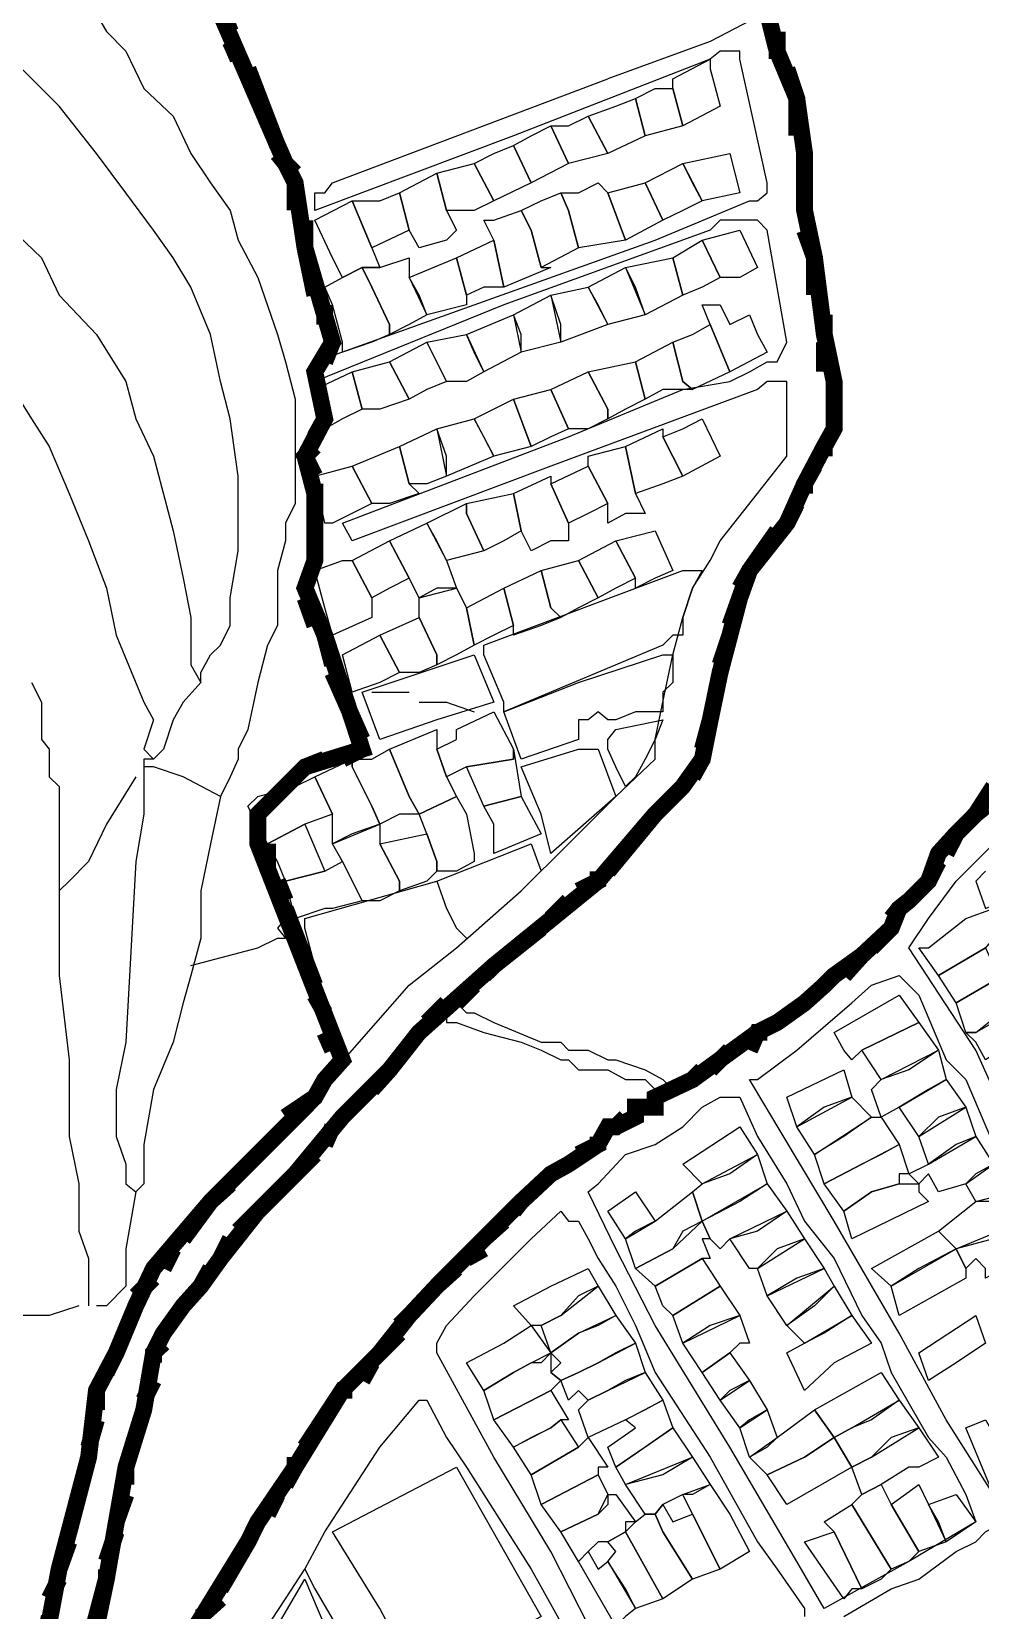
# Model space of a CAD drawing. Header units: millimetres. Extents: x -3588 to 75209, y -3737 to 38254.
# Drawn here: x 27472.3 to 27608.5, y 17771.6 to 17998.3 of the extents above; entities that cross this region are included whole.
import ezdxf

# ---------------------------------------------------------------- set-up
doc = ezdxf.new("R2010")
doc.units = ezdxf.units.MM
doc.layers.add('P', color=253, linetype='Continuous')

msp = doc.modelspace()

# ---------------------------------------------------------------- linework, layer by layer
at = {"layer": 'P'}
for points, const_width in [([(27473.747, 17764.012), (27476.275, 17777.551), (27480.516, 17793.65), (27481.636, 17803.237), (27484.469, 17808.614), (27487.286, 17815.384), (27489.83, 17820.745), (27498.024, 17830.347), (27508.747, 17841.069), (27512.972, 17845.31), (27514.396, 17847.839), (27516.925, 17850.672), (27504.794, 17881.719), (27504.794, 17885.96), (27511.563, 17892.729), (27519.757, 17895.274), (27514.396, 17911.646), (27511.563, 17918.415), (27512.972, 17922.368), (27512.972, 17931.971), (27511.563, 17937.332), (27514.396, 17942.693), (27512.972, 17949.463), (27515.516, 17953.704), (27511.563, 17967.259), (27510.155, 17976.573), (27508.747, 17979.39), (27494.071, 18013.269)], 2.417), ([(27473.747, 17764.012), (27476.275, 17777.551), (27480.516, 17793.65), (27481.636, 17803.237), (27484.469, 17808.614), (27487.286, 17815.384), (27489.83, 17820.745), (27498.024, 17830.347), (27508.747, 17841.069), (27512.972, 17845.31), (27514.396, 17847.839), (27516.925, 17850.672), (27504.794, 17881.719), (27504.794, 17885.96), (27511.563, 17892.729), (27519.757, 17895.274), (27514.396, 17911.646), (27511.563, 17918.415), (27512.972, 17922.368), (27512.972, 17931.971), (27511.563, 17937.332), (27514.396, 17942.693), (27512.972, 17949.463), (27515.516, 17953.704), (27511.563, 17967.259), (27510.155, 17976.573), (27508.747, 17979.39), (27494.071, 18013.269)], 1.2), ([(27577.899, 18001.123), (27579.323, 17995.473), (27582.14, 17988.704), (27583.26, 17980.798), (27583.26, 17972.62), (27584.684, 17965.834), (27586.093, 17954.824), (27587.501, 17948.054), (27587.501, 17944.101), (27587.501, 17941.285), (27586.093, 17938.74), (27583.26, 17933.379), (27580.731, 17927.73), (27575.37, 17920.96), (27573.946, 17917.007), (27572.538, 17911.646), (27571.129, 17906.285), (27569.721, 17899.499), (27568.585, 17893.85), (27565.768, 17889.913), (27561.815, 17885.96), (27553.621, 17876.358), (27538.674, 17864.211), (27527.935, 17854.625), (27523.71, 17849.263), (27516.925, 17842.478), (27510.155, 17834.3), (27504.794, 17828.939), (27499.433, 17822.153), (27496.6, 17818.2), (27494.071, 17815.384), (27491.239, 17811.431), (27489.83, 17808.614), (27488.422, 17800.42), (27485.877, 17792.226), (27483.061, 17776.142), (27480.516, 17764.012)], 2.417), ([(27577.899, 18001.123), (27579.323, 17995.473), (27582.14, 17988.704), (27583.26, 17980.798), (27583.26, 17972.62), (27584.684, 17965.834), (27586.093, 17954.824), (27587.501, 17948.054), (27587.501, 17944.101), (27587.501, 17941.285), (27586.093, 17938.74), (27583.26, 17933.379), (27580.731, 17927.73), (27575.37, 17920.96), (27573.946, 17917.007), (27572.538, 17911.646), (27571.129, 17906.285), (27569.721, 17899.499), (27568.585, 17893.85), (27565.768, 17889.913), (27561.815, 17885.96), (27553.621, 17876.358), (27538.674, 17864.211), (27527.935, 17854.625), (27523.71, 17849.263), (27516.925, 17842.478), (27510.155, 17834.3), (27504.794, 17828.939), (27499.433, 17822.153), (27496.6, 17818.2), (27494.071, 17815.384), (27491.239, 17811.431), (27489.83, 17808.614), (27488.422, 17800.42), (27485.877, 17792.226), (27483.061, 17776.142), (27480.516, 17764.012)], 1.2), ([(27500.841, 17998.306), (27499.433, 18002.259)], 2.417), ([(27579.323, 17998.306), (27579.323, 17995.473), (27579.323, 17994.353)], 2.417), ([(27501.961, 17994.353), (27500.841, 17996.898)], 2.417), ([(27507.611, 17981.934), (27503.386, 17992.945)], 2.417), ([(27580.731, 17992.945), (27582.14, 17988.704), (27582.14, 17983.342)], 2.417), ([(27510.155, 17977.981), (27508.747, 17979.39), (27507.611, 17980.798)], 2.417), ([(27583.26, 17980.798), (27583.26, 17977.981)], 2.417), ([(27510.155, 17972.62), (27510.155, 17976.573)], 2.417), ([(27583.26, 17975.149), (27583.26, 17972.62)], 2.417), ([(27512.972, 17960.473), (27511.563, 17967.259), (27511.563, 17971.212)], 2.417), ([(27583.26, 17969.787), (27584.684, 17965.834), (27584.684, 17960.473)], 2.417), ([(27514.396, 17956.248), (27514.396, 17959.065)], 2.417), ([(27586.093, 17957.657), (27586.093, 17954.824)], 2.417), ([(27514.396, 17950.887), (27515.516, 17953.704)], 2.417), ([(27586.093, 17953.704), (27586.093, 17949.463)], 2.417), ([(27512.972, 17940.148), (27514.396, 17942.693), (27512.972, 17949.463)], 2.417), ([(27587.501, 17948.054), (27587.501, 17944.101), (27587.501, 17941.285), (27586.093, 17938.74), (27586.093, 17937.332)], 2.417), ([(27512.972, 17934.499), (27511.563, 17937.332), (27512.972, 17938.74)], 2.417), ([(27584.684, 17935.923), (27583.26, 17933.379), (27583.26, 17931.971)], 2.417), ([(27512.972, 17930.562), (27512.972, 17931.971), (27512.972, 17933.379)], 2.417), ([(27582.14, 17930.562), (27580.731, 17927.73)], 2.417), ([(27511.563, 17918.415), (27512.972, 17922.368), (27512.972, 17927.73)], 2.417), ([(27579.323, 17926.609), (27575.37, 17920.96), (27573.946, 17918.415)], 2.417), ([(27512.972, 17913.054), (27511.563, 17917.007)], 2.417), ([(27573.946, 17917.007), (27572.538, 17913.054)], 2.417), ([(27515.516, 17907.405), (27514.396, 17911.646)], 2.417), ([(27572.538, 17911.646), (27571.129, 17907.405)], 2.417), ([(27519.757, 17896.682), (27515.516, 17906.285)], 2.417), ([(27571.129, 17906.285), (27569.721, 17899.499), (27568.585, 17895.274)], 2.417), ([(27516.925, 17893.85), (27519.757, 17895.274)], 2.417), ([(27511.563, 17892.729), (27514.396, 17893.85)], 2.417), ([(27568.585, 17893.85), (27567.176, 17891.321)], 2.417), ([(27492.647, 17764.012), (27503.386, 17781.504), (27504.794, 17784.336), (27510.155, 17792.226), (27516.925, 17803.237), (27522.286, 17808.614), (27526.527, 17813.975), (27530.48, 17818.2), (27537.249, 17824.986), (27542.611, 17830.347), (27546.852, 17834.3), (27549.396, 17835.708), (27553.621, 17838.525), (27555.046, 17841.069), (27556.166, 17841.069), (27558.998, 17842.478), (27558.998, 17843.886), (27561.815, 17843.886), (27561.815, 17845.31), (27567.176, 17847.839), (27576.491, 17854.625), (27579.323, 17856.033), (27583.26, 17858.85), (27586.093, 17861.394), (27587.501, 17862.803), (27591.454, 17865.635), (27595.695, 17869.588), (27596.815, 17872.405), (27598.224, 17873.525), (27601.056, 17876.358), (27602.465, 17880.311), (27605.009, 17883.127), (27606.417, 17884.536), (27607.826, 17885.96), (27610.37, 17889.913)], 2.417), ([(27504.794, 17883.127), (27504.794, 17885.96), (27510.155, 17891.321)], 2.417), ([(27565.768, 17889.913), (27562.935, 17887.08)], 2.417), ([(27492.647, 17764.012), (27503.386, 17781.504), (27504.794, 17784.336), (27510.155, 17792.226), (27516.925, 17803.237), (27522.286, 17808.614), (27526.527, 17813.975), (27530.48, 17818.2), (27537.249, 17824.986), (27542.611, 17830.347), (27546.852, 17834.3), (27549.396, 17835.708), (27553.621, 17838.525), (27555.046, 17841.069), (27556.166, 17841.069), (27558.998, 17842.478), (27558.998, 17843.886), (27561.815, 17843.886), (27561.815, 17845.31), (27567.176, 17847.839), (27576.491, 17854.625), (27579.323, 17856.033), (27583.26, 17858.85), (27586.093, 17861.394), (27587.501, 17862.803), (27591.454, 17865.635), (27595.695, 17869.588), (27596.815, 17872.405), (27598.224, 17873.525), (27601.056, 17876.358), (27602.465, 17880.311), (27605.009, 17883.127), (27606.417, 17884.536), (27607.826, 17885.96), (27610.37, 17889.913)], 1.2), ([(27561.815, 17885.96), (27555.046, 17877.766)], 2.417), ([(27606.417, 17884.536), (27607.826, 17885.96), (27609.234, 17887.08)], 2.417), ([(27603.585, 17880.311), (27605.009, 17883.127)], 2.417), ([(27506.202, 17877.766), (27506.202, 17881.719)], 2.417), ([(27595.695, 17870.996), (27596.815, 17872.405), (27598.224, 17873.525), (27601.056, 17876.358), (27602.465, 17879.174)], 2.417), ([(27508.747, 17873.525), (27507.611, 17876.358)], 2.417), ([(27553.621, 17877.766), (27553.621, 17876.358), (27550.805, 17874.949)], 2.417), ([(27512.972, 17861.394), (27508.747, 17872.405)], 2.417), ([(27549.396, 17873.525), (27546.852, 17870.996)], 2.417), ([(27545.443, 17869.588), (27538.674, 17864.211), (27537.249, 17862.803)], 2.417), ([(27592.862, 17866.755), (27595.695, 17869.588)], 2.417), ([(27588.909, 17862.803), (27591.454, 17865.635)], 2.417), ([(27579.323, 17856.033), (27583.26, 17858.85), (27586.093, 17861.394), (27587.501, 17862.803)], 2.417), ([(27514.396, 17857.441), (27512.972, 17859.986)], 2.417), ([(27535.841, 17861.394), (27533.296, 17858.85)], 2.417), ([(27531.888, 17858.85), (27529.072, 17856.033)], 2.417), ([(27515.516, 17852.08), (27514.396, 17854.625)], 2.417), ([(27527.935, 17854.625), (27523.71, 17849.263), (27521.166, 17846.431)], 2.417), ([(27575.37, 17852.08), (27576.491, 17854.625), (27577.899, 17854.625)], 2.417), ([(27569.721, 17849.263), (27572.538, 17852.08)], 2.417), ([(27508.747, 17842.478), (27512.972, 17845.31), (27514.396, 17847.839), (27516.925, 17850.672)], 2.417), ([(27558.998, 17843.886), (27561.815, 17843.886), (27561.815, 17845.31), (27567.176, 17847.839), (27568.585, 17849.263)], 2.417), ([(27519.757, 17845.31), (27516.925, 17842.478)], 2.417), ([(27555.046, 17841.069), (27556.166, 17841.069), (27557.574, 17842.478)], 2.417), ([(27506.202, 17838.525), (27508.747, 17841.069)], 2.417), ([(27515.516, 17841.069), (27514.396, 17838.525)], 2.417), ([(27550.805, 17837.117), (27553.621, 17838.525), (27553.621, 17839.661)], 2.417), ([(27501.961, 17834.3), (27504.794, 17837.117)], 2.417), ([(27512.972, 17837.117), (27510.155, 17834.3), (27506.202, 17830.347)], 2.417), ([(27541.49, 17828.939), (27542.611, 17830.347), (27546.852, 17834.3), (27549.396, 17835.708)], 2.417), ([(27494.071, 17824.986), (27498.024, 17830.347), (27500.841, 17832.876)], 2.417), ([(27504.794, 17828.939), (27501.961, 17826.106)], 2.417), ([(27537.249, 17824.986), (27540.082, 17827.514)], 2.417), ([(27500.841, 17824.986), (27499.433, 17822.153)], 2.417), ([(27491.239, 17820.745), (27492.647, 17823.561)], 2.417), ([(27534.721, 17822.153), (27537.249, 17823.561)], 2.417), ([(27487.286, 17816.792), (27489.83, 17819.336)], 2.417), ([(27498.024, 17820.745), (27496.6, 17818.2), (27494.071, 17815.384), (27491.239, 17811.431)], 2.417), ([(27525.119, 17812.551), (27526.527, 17813.975), (27530.48, 17818.2), (27533.296, 17820.745)], 2.417), ([(27483.061, 17805.781), (27484.469, 17808.614), (27487.286, 17815.384)], 2.417), ([(27522.286, 17808.614), (27525.119, 17811.431)], 2.417), ([(27491.239, 17810.022), (27489.83, 17808.614), (27489.83, 17807.19)], 2.417), ([(27519.757, 17804.661), (27521.166, 17807.19)], 2.417), ([(27489.83, 17804.661), (27488.422, 17801.828)], 2.417), ([(27481.636, 17800.42), (27481.636, 17803.237)], 2.417), ([(27511.563, 17795.059), (27516.925, 17803.237), (27518.349, 17803.237)], 2.417), ([(27480.516, 17795.059), (27481.636, 17799.012)], 2.417), ([(27488.422, 17800.42), (27485.877, 17792.226), (27485.877, 17789.698)], 2.417), ([(27477.7, 17782.912), (27480.516, 17793.65)], 2.417), ([(27508.747, 17789.698), (27510.155, 17792.226), (27510.155, 17793.65)], 2.417), ([(27485.877, 17788.289), (27484.469, 17784.336)], 2.417), ([(27506.202, 17785.457), (27507.611, 17788.289)], 2.417), ([(27484.469, 17782.912), (27483.061, 17778.687)], 2.417), ([(27499.433, 17774.734), (27503.386, 17781.504), (27504.794, 17784.336)], 2.417), ([(27476.275, 17777.551), (27477.7, 17781.504)], 2.417), ([(27474.867, 17773.326), (27476.275, 17776.142)], 2.417), ([(27483.061, 17777.551), (27483.061, 17776.142), (27480.516, 17766.54)], 2.417), ([(27496.6, 17770.781), (27499.433, 17773.326)], 2.417), ([(27472.322, 17761.179), (27473.747, 17764.012), (27474.867, 17770.781)], 2.417)]:
    msp.add_lwpolyline(points, dxfattribs=dict(at, const_width=const_width))
for points in [[(27479.108, 18005.076), (27483.061, 17998.306), (27485.877, 17995.473), (27488.422, 17990.112), (27492.647, 17986.159), (27495.192, 17980.798), (27498.024, 17976.573), (27500.841, 17972.62), (27501.961, 17968.379), (27504.794, 17963.018), (27507.611, 17954.824), (27508.747, 17950.887), (27510.155, 17945.51), (27510.155, 17940.148), (27510.155, 17935.923), (27510.155, 17930.562), (27508.747, 17927.73), (27508.747, 17925.185), (27507.611, 17920.96), (27507.611, 17917.007), (27507.611, 17913.054), (27506.202, 17910.238), (27504.794, 17904.86), (27503.386, 17898.091), (27501.961, 17895.274), (27501.961, 17893.85), (27500.841, 17891.321), (27499.433, 17888.488)], [(27480.516, 17764.012), (27483.061, 17776.142), (27485.877, 17792.226), (27488.422, 17800.42), (27489.83, 17808.614), (27491.239, 17811.431), (27494.071, 17815.384), (27496.6, 17818.2), (27499.433, 17822.153), (27504.794, 17828.939), (27510.155, 17834.3), (27521.166, 17846.431), (27527.935, 17854.625), (27531.888, 17857.441), (27533.296, 17858.85), (27538.674, 17864.211), (27546.852, 17870.996), (27553.621, 17876.358), (27557.574, 17881.719), (27561.815, 17885.96), (27564.36, 17887.08), (27565.768, 17889.913), (27567.176, 17891.321), (27568.585, 17893.85), (27568.585, 17896.682), (27569.721, 17899.499), (27571.129, 17906.285), (27572.538, 17911.646), (27573.946, 17917.007), (27575.37, 17920.96), (27577.899, 17925.185), (27580.731, 17927.73), (27582.14, 17930.562), (27583.26, 17933.379), (27584.684, 17935.923), (27586.093, 17938.74), (27587.501, 17941.285), (27587.501, 17944.101), (27587.501, 17948.054), (27586.093, 17954.824), (27584.684, 17965.834), (27583.26, 17972.62), (27583.26, 17980.798), (27582.14, 17988.704), (27580.731, 17992.945), (27579.323, 17998.306), (27577.899, 18001.123), (27569.721, 17996.898), (27555.046, 17991.536)], [(27473.747, 17764.012), (27476.275, 17777.551), (27480.516, 17793.65), (27481.636, 17803.237), (27484.469, 17808.614), (27487.286, 17815.384), (27489.83, 17820.745), (27498.024, 17830.347), (27508.747, 17841.069), (27518.349, 17852.08), (27526.527, 17861.394), (27533.296, 17866.755), (27542.611, 17874.949), (27549.396, 17881.719), (27556.166, 17888.488), (27561.815, 17893.85), (27561.815, 17896.682), (27562.935, 17902.044), (27564.36, 17908.813), (27565.768, 17914.174), (27567.176, 17918.415), (27569.721, 17922.368), (27571.129, 17925.185), (27576.491, 17931.971), (27580.731, 17937.332), (27580.731, 17942.693), (27580.731, 17946.934), (27580.731, 17948.054), (27579.323, 17948.054), (27577.899, 17948.054), (27576.491, 17946.934), (27546.852, 17935.923), (27518.349, 17925.185), (27516.925, 17927.73), (27549.396, 17940.148), (27565.768, 17946.934), (27572.538, 17948.054), (27575.37, 17949.463), (27577.899, 17950.887), (27579.323, 17950.887), (27580.731, 17953.704), (27577.899, 17969.787), (27576.491, 17971.212), (27575.37, 17971.212), (27573.946, 17971.212), (27571.129, 17971.212), (27569.721, 17969.787), (27540.082, 17959.065), (27512.972, 17948.054), (27512.972, 17950.887), (27535.841, 17959.065), (27561.815, 17968.379), (27575.37, 17974.028), (27576.491, 17974.028), (27577.899, 17975.149), (27577.899, 17976.573), (27573.946, 17994.353), (27573.946, 17995.473), (27571.129, 17995.473), (27569.721, 17994.353), (27541.49, 17983.342), (27512.972, 17972.62), (27512.972, 17975.149), (27514.396, 17975.149), (27515.516, 17976.573), (27555.046, 17991.536)], [(27496.6, 17904.86), (27496.6, 17906.285), (27498.024, 17908.813), (27499.433, 17910.238), (27500.841, 17913.054), (27500.841, 17917.007), (27501.961, 17923.777), (27501.961, 17926.609), (27501.961, 17930.562), (27501.961, 17934.499), (27500.841, 17942.693), (27499.433, 17948.054), (27498.024, 17954.824), (27495.192, 17961.609), (27492.647, 17965.834), (27489.83, 17969.787), (27485.877, 17975.149), (27481.636, 17980.798), (27476.275, 17987.583), (27470.914, 17992.945)], [(27564.36, 17991.536), (27569.721, 17994.353), (27569.721, 17992.945), (27571.129, 17987.583), (27565.768, 17984.751), (27564.36, 17990.112), (27564.36, 17991.536)], [(27556.166, 17987.583), (27558.998, 17988.704), (27560.407, 17983.342), (27555.046, 17980.798), (27552.213, 17986.159), (27556.166, 17987.583)], [(27561.815, 17990.112), (27564.36, 17990.112), (27565.768, 17984.751), (27560.407, 17983.342), (27558.998, 17988.704), (27561.815, 17990.112)], [(27549.396, 17984.751), (27552.213, 17986.159), (27555.046, 17980.798), (27549.396, 17979.39), (27546.852, 17984.751), (27549.396, 17984.751)], [(27544.035, 17983.342), (27546.852, 17984.751), (27549.396, 17979.39), (27544.035, 17976.573), (27541.49, 17981.934), (27544.035, 17983.342)], [(27538.674, 17980.798), (27541.49, 17981.934), (27544.035, 17976.573), (27538.674, 17974.028), (27535.841, 17979.39), (27538.674, 17980.798)], [(27535.841, 17972.62), (27531.888, 17972.62), (27530.48, 17977.981), (27535.841, 17979.39), (27538.674, 17974.028), (27535.841, 17972.62)], [(27565.768, 17972.62), (27562.935, 17971.212), (27560.407, 17976.573), (27565.768, 17979.39), (27568.585, 17974.028), (27565.768, 17972.62)], [(27567.176, 17976.573), (27565.768, 17979.39), (27572.538, 17980.798), (27573.946, 17975.149), (27568.585, 17974.028), (27567.176, 17976.573)], [(27526.527, 17969.787), (27525.119, 17975.149), (27530.48, 17977.981), (27531.888, 17972.62), (27533.296, 17969.787), (27531.888, 17968.379), (27527.935, 17967.259), (27526.527, 17969.787)], [(27522.286, 17974.028), (27525.119, 17975.149), (27526.527, 17969.787), (27521.166, 17967.259), (27518.349, 17974.028), (27522.286, 17974.028)], [(27549.396, 17972.62), (27550.805, 17967.259), (27545.443, 17964.426), (27544.035, 17969.787), (27542.611, 17972.62), (27545.443, 17974.028), (27548.26, 17975.149), (27549.396, 17972.62)], [(27549.396, 17972.62), (27548.26, 17975.149), (27550.805, 17975.149), (27553.621, 17976.573), (27555.046, 17975.149), (27557.574, 17968.379), (27550.805, 17967.259), (27549.396, 17972.62)], [(27557.574, 17968.379), (27555.046, 17975.149), (27560.407, 17976.573), (27562.935, 17971.212), (27557.574, 17968.379)], [(27515.516, 17965.834), (27512.972, 17971.212), (27518.349, 17974.028), (27521.166, 17967.259), (27522.286, 17964.426), (27519.757, 17964.426), (27516.925, 17963.018), (27515.516, 17965.834)], [(27538.674, 17968.379), (27537.249, 17971.212), (27538.674, 17971.212), (27542.611, 17972.62), (27544.035, 17969.787), (27545.443, 17964.426), (27546.852, 17964.426), (27540.082, 17961.609), (27538.674, 17968.379)], [(27468.097, 17971.212), (27473.747, 17965.834), (27476.275, 17960.473), (27481.636, 17954.824), (27485.877, 17948.054), (27487.286, 17942.693), (27489.83, 17937.332), (27492.647, 17926.609), (27494.071, 17919.824), (27495.192, 17914.174), (27495.192, 17910.238), (27495.192, 17907.405), (27496.6, 17904.86)], [(27537.249, 17961.609), (27534.721, 17960.473), (27533.296, 17965.834), (27538.674, 17968.379), (27540.082, 17961.609), (27537.249, 17961.609)], [(27568.585, 17961.609), (27565.768, 17960.473), (27564.36, 17965.834), (27568.585, 17968.379), (27571.129, 17963.018), (27568.585, 17961.609)], [(27573.946, 17963.018), (27571.129, 17963.018), (27568.585, 17968.379), (27573.946, 17969.787), (27576.491, 17964.426), (27573.946, 17963.018)], [(27526.527, 17956.248), (27523.71, 17954.824), (27523.71, 17956.248), (27521.166, 17961.609), (27519.757, 17964.426), (27522.286, 17964.426), (27526.527, 17965.834), (27526.527, 17963.018), (27529.072, 17957.657), (27526.527, 17956.248)], [(27527.935, 17960.473), (27526.527, 17963.018), (27533.296, 17965.834), (27534.721, 17960.473), (27534.721, 17959.065), (27529.072, 17957.657), (27527.935, 17960.473)], [(27558.998, 17961.609), (27557.574, 17964.426), (27564.36, 17965.834), (27565.768, 17960.473), (27560.407, 17957.657), (27558.998, 17961.609)], [(27521.166, 17953.704), (27516.925, 17952.295), (27516.925, 17953.704), (27515.516, 17959.065), (27514.396, 17961.609), (27516.925, 17963.018), (27519.757, 17964.426), (27521.166, 17961.609), (27523.71, 17956.248), (27523.71, 17954.824), (27521.166, 17953.704)], [(27553.621, 17959.065), (27552.213, 17961.609), (27557.574, 17964.426), (27560.407, 17957.657), (27555.046, 17956.248), (27553.621, 17959.065)], [(27548.26, 17956.248), (27546.852, 17960.473), (27552.213, 17961.609), (27555.046, 17956.248), (27548.26, 17953.704), (27548.26, 17956.248)], [(27460.192, 17960.473), (27468.097, 17949.463), (27472.322, 17942.693), (27474.867, 17938.74), (27477.7, 17931.971), (27480.516, 17925.185), (27483.061, 17918.415), (27484.469, 17911.646), (27488.422, 17902.044), (27489.83, 17899.499), (27488.422, 17895.274), (27489.83, 17893.85)], [(27542.611, 17954.824), (27541.49, 17957.657), (27546.852, 17960.473), (27548.26, 17953.704), (27542.611, 17952.295), (27542.611, 17954.824)], [(27576.491, 17954.824), (27577.899, 17952.295), (27572.538, 17949.463), (27569.721, 17956.248), (27568.585, 17959.065), (27571.129, 17959.065), (27572.538, 17956.248), (27575.37, 17957.657), (27576.491, 17954.824)], [(27535.841, 17952.295), (27534.721, 17954.824), (27541.49, 17957.657), (27542.611, 17952.295), (27537.249, 17949.463), (27535.841, 17952.295)], [(27534.721, 17948.054), (27531.888, 17948.054), (27529.072, 17953.704), (27534.721, 17954.824), (27537.249, 17949.463), (27534.721, 17948.054)], [(27567.176, 17954.824), (27569.721, 17956.248), (27572.538, 17949.463), (27567.176, 17946.934), (27565.768, 17948.054), (27564.36, 17953.704), (27567.176, 17954.824)], [(27529.072, 17946.934), (27526.527, 17945.51), (27523.71, 17950.887), (27529.072, 17953.704), (27531.888, 17948.054), (27529.072, 17946.934)], [(27562.935, 17946.934), (27560.407, 17945.51), (27558.998, 17950.887), (27564.36, 17953.704), (27565.768, 17948.054), (27567.176, 17946.934), (27562.935, 17946.934)], [(27522.286, 17944.101), (27519.757, 17944.101), (27518.349, 17949.463), (27523.71, 17950.887), (27526.527, 17945.51), (27522.286, 17944.101)], [(27557.574, 17944.101), (27555.046, 17942.693), (27555.046, 17944.101), (27552.213, 17949.463), (27558.998, 17950.887), (27560.407, 17945.51), (27557.574, 17944.101)], [(27516.925, 17942.693), (27514.396, 17941.285), (27512.972, 17946.934), (27518.349, 17949.463), (27519.757, 17944.101), (27516.925, 17942.693)], [(27552.213, 17941.285), (27549.396, 17941.285), (27546.852, 17946.934), (27552.213, 17949.463), (27555.046, 17944.101), (27555.046, 17942.693), (27552.213, 17941.285)], [(27537.249, 17940.148), (27535.841, 17942.693), (27541.49, 17945.51), (27544.035, 17938.74), (27538.674, 17937.332), (27537.249, 17940.148)], [(27546.852, 17940.148), (27544.035, 17938.74), (27541.49, 17945.51), (27546.852, 17946.934), (27549.396, 17941.285), (27546.852, 17940.148)], [(27529.072, 17933.379), (27526.527, 17933.379), (27525.119, 17938.74), (27530.48, 17941.285), (27531.888, 17934.499), (27529.072, 17933.379)], [(27531.888, 17937.332), (27530.48, 17941.285), (27535.841, 17942.693), (27538.674, 17937.332), (27531.888, 17934.499), (27531.888, 17937.332)], [(27562.935, 17933.379), (27558.998, 17931.971), (27557.574, 17938.74), (27562.935, 17941.285), (27562.935, 17940.148), (27565.768, 17934.499), (27562.935, 17933.379)], [(27565.768, 17941.285), (27568.585, 17942.693), (27571.129, 17937.332), (27565.768, 17934.499), (27562.935, 17940.148), (27565.768, 17941.285)], [(27523.71, 17930.562), (27521.166, 17930.562), (27518.349, 17935.923), (27525.119, 17938.74), (27526.527, 17933.379), (27527.935, 17931.971), (27523.71, 17930.562)], [(27557.574, 17929.138), (27555.046, 17927.73), (27555.046, 17930.562), (27552.213, 17935.923), (27552.213, 17937.332), (27557.574, 17938.74), (27558.998, 17931.971), (27560.407, 17929.138), (27557.574, 17929.138)], [(27514.396, 17927.73), (27512.972, 17934.499), (27518.349, 17935.923), (27521.166, 17930.562), (27515.516, 17927.73), (27514.396, 17927.73)], [(27546.852, 17925.185), (27544.035, 17923.777), (27542.611, 17926.609), (27541.49, 17931.971), (27546.852, 17934.499), (27546.852, 17933.379), (27549.396, 17927.73), (27549.396, 17925.185), (27546.852, 17925.185)], [(27552.213, 17929.138), (27549.396, 17927.73), (27546.852, 17933.379), (27552.213, 17935.923), (27555.046, 17930.562), (27552.213, 17929.138)], [(27540.082, 17925.185), (27537.249, 17923.777), (27534.721, 17929.138), (27534.721, 17930.562), (27541.49, 17931.971), (27542.611, 17926.609), (27540.082, 17925.185)], [(27530.48, 17925.185), (27529.072, 17927.73), (27534.721, 17930.562), (27534.721, 17929.138), (27537.249, 17923.777), (27531.888, 17922.368), (27530.48, 17925.185)], [(27530.48, 17918.415), (27527.935, 17917.007), (27526.527, 17919.824), (27523.71, 17925.185), (27529.072, 17927.73), (27531.888, 17922.368), (27533.296, 17918.415), (27530.48, 17918.415)], [(27523.71, 17918.415), (27521.166, 17917.007), (27518.349, 17922.368), (27523.71, 17925.185), (27526.527, 17919.824), (27523.71, 17918.415)], [(27556.166, 17918.415), (27553.621, 17917.007), (27550.805, 17922.368), (27556.166, 17925.185), (27558.998, 17919.824), (27556.166, 17918.415)], [(27561.815, 17919.824), (27558.998, 17918.415), (27558.998, 17919.824), (27556.166, 17925.185), (27561.815, 17926.609), (27564.36, 17920.96), (27561.815, 17919.824)], [(27521.166, 17917.007), (27521.166, 17914.174), (27515.516, 17911.646), (27514.396, 17915.599), (27512.972, 17920.96), (27516.925, 17922.368), (27518.349, 17922.368), (27521.166, 17917.007)], [(27564.36, 17911.646), (27562.935, 17910.238), (27540.082, 17900.635), (27540.082, 17902.044), (27537.249, 17908.813), (27537.249, 17910.238), (27565.768, 17920.96), (27568.585, 17920.96), (27567.176, 17918.415), (27565.768, 17914.174), (27565.768, 17911.646), (27564.36, 17911.646)], [(27545.443, 17913.054), (27541.49, 17911.646), (27541.49, 17913.054), (27540.082, 17918.415), (27545.443, 17920.96), (27546.852, 17915.599), (27548.26, 17914.174), (27545.443, 17913.054)], [(27550.805, 17915.599), (27548.26, 17914.174), (27546.852, 17915.599), (27545.443, 17920.96), (27550.805, 17922.368), (27553.621, 17917.007), (27550.805, 17915.599)], [(27533.296, 17908.813), (27530.48, 17907.405), (27530.48, 17908.813), (27527.935, 17914.174), (27527.935, 17917.007), (27533.296, 17918.415), (27534.721, 17915.599), (27535.841, 17910.238), (27533.296, 17908.813)], [(27538.674, 17911.646), (27535.841, 17910.238), (27534.721, 17915.599), (27540.082, 17918.415), (27541.49, 17913.054), (27538.674, 17911.646)], [(27527.935, 17906.285), (27525.119, 17906.285), (27522.286, 17911.646), (27527.935, 17914.174), (27530.48, 17908.813), (27530.48, 17907.405), (27527.935, 17906.285)], [(27522.286, 17904.86), (27518.349, 17903.452), (27516.925, 17908.813), (27522.286, 17911.646), (27525.119, 17906.285), (27522.286, 17904.86)], [(27530.48, 17899.499), (27522.286, 17896.682), (27519.757, 17903.452), (27535.841, 17908.813), (27538.674, 17902.044), (27530.48, 17899.499)], [(27558.998, 17900.635), (27556.166, 17899.499), (27555.046, 17899.499), (27553.621, 17900.635), (27552.213, 17899.499), (27550.805, 17899.499), (27550.805, 17898.091), (27550.805, 17896.682), (27542.611, 17893.85), (27540.082, 17900.635), (27550.805, 17904.86), (27562.935, 17908.813), (27564.36, 17908.813), (27564.36, 17907.405), (27564.36, 17904.86), (27562.935, 17903.452), (27562.935, 17900.635), (27558.998, 17900.635)], [(27472.322, 17904.86), (27473.747, 17902.044), (27473.747, 17900.635), (27473.747, 17899.499), (27473.747, 17898.091), (27473.747, 17896.682), (27474.867, 17895.274), (27474.867, 17893.85), (27474.867, 17891.321), (27476.275, 17889.913), (27476.275, 17888.488), (27476.275, 17887.08), (27476.275, 17884.536), (27476.275, 17883.127), (27476.275, 17881.719), (27476.275, 17879.174), (27476.275, 17877.766), (27476.275, 17876.358), (27476.275, 17874.949)], [(27496.6, 17904.86), (27494.071, 17902.044), (27492.647, 17899.499), (27491.239, 17895.274), (27489.83, 17893.85)], [(27521.166, 17903.452), (27523.71, 17903.452), (27526.527, 17903.452)], [(27527.935, 17902.044), (27529.072, 17902.044), (27531.888, 17902.044), (27535.841, 17900.635)], [(27533.296, 17896.682), (27533.296, 17898.091), (27538.674, 17900.635), (27541.49, 17895.274), (27541.49, 17893.85), (27534.721, 17892.729), (27531.888, 17891.321), (27530.48, 17895.274), (27533.296, 17896.682)], [(27526.527, 17888.488), (27523.71, 17895.274), (27530.48, 17898.091), (27530.48, 17896.682), (27530.48, 17895.274), (27531.888, 17891.321), (27533.296, 17888.488), (27527.935, 17885.96), (27526.527, 17888.488)], [(27556.166, 17892.729), (27555.046, 17895.274), (27555.046, 17896.682), (27556.166, 17898.091), (27562.935, 17899.499), (27561.815, 17896.682), (27560.407, 17893.85), (27558.998, 17891.321), (27557.574, 17889.913), (27556.166, 17892.729)], [(27525.119, 17885.96), (27522.286, 17884.536), (27521.166, 17887.08), (27518.349, 17892.729), (27518.349, 17893.85), (27521.166, 17893.85), (27523.71, 17895.274), (27526.527, 17888.488), (27527.935, 17885.96), (27525.119, 17885.96)], [(27541.49, 17895.274), (27542.611, 17888.488), (27537.249, 17887.08), (27534.721, 17892.729), (27541.49, 17893.85), (27541.49, 17895.274)], [(27545.443, 17885.96), (27542.611, 17892.729), (27550.805, 17895.274), (27552.213, 17895.274), (27553.621, 17895.274), (27556.166, 17888.488), (27546.852, 17880.311), (27545.443, 17885.96)], [(27489.83, 17893.85), (27488.422, 17893.85), (27488.422, 17892.729)], [(27518.349, 17883.127), (27515.516, 17881.719), (27515.516, 17884.536), (27515.516, 17885.96), (27512.972, 17891.321), (27518.349, 17893.85), (27518.349, 17892.729), (27521.166, 17887.08), (27522.286, 17884.536), (27518.349, 17883.127)], [(27487.286, 17891.321), (27483.061, 17884.536), (27480.516, 17879.174), (27477.7, 17876.358), (27476.275, 17874.949)], [(27488.422, 17892.729), (27488.422, 17885.96), (27487.286, 17879.174), (27485.877, 17853.2), (27484.469, 17846.431), (27484.469, 17839.661), (27485.877, 17835.708), (27485.877, 17832.876), (27487.286, 17831.755)], [(27499.433, 17888.488), (27494.071, 17891.321), (27489.83, 17892.729), (27488.422, 17892.729)], [(27504.794, 17888.488), (27510.155, 17889.913), (27512.972, 17891.321), (27515.516, 17885.96), (27511.563, 17884.536), (27506.202, 17881.719), (27503.386, 17887.08), (27504.794, 17888.488)], [(27499.433, 17888.488), (27498.024, 17881.719), (27496.6, 17874.949), (27496.6, 17868.164), (27495.192, 17862.803), (27494.071, 17858.85), (27492.647, 17853.2), (27489.83, 17846.431), (27488.422, 17838.525), (27488.422, 17832.876), (27487.286, 17831.755)], [(27533.296, 17877.766), (27530.48, 17877.766), (27530.48, 17879.174), (27529.072, 17883.127), (27527.935, 17885.96), (27533.296, 17888.488), (27534.721, 17885.96), (27535.841, 17880.311), (27535.841, 17879.174), (27533.296, 17877.766)], [(27538.674, 17884.536), (27537.249, 17887.08), (27542.611, 17888.488), (27545.443, 17883.127), (27538.674, 17880.311), (27538.674, 17884.536)], [(27610.37, 17889.913), (27607.826, 17885.96), (27606.417, 17884.536)], [(27507.611, 17879.174), (27506.202, 17881.719), (27511.563, 17884.536), (27514.396, 17877.766), (27508.747, 17876.358), (27507.611, 17879.174)], [(27522.286, 17873.525), (27519.757, 17873.525), (27516.925, 17879.174), (27515.516, 17881.719), (27522.286, 17884.536), (27522.286, 17881.719), (27525.119, 17876.358), (27525.119, 17874.949), (27522.286, 17873.525)], [(27606.417, 17884.536), (27605.009, 17883.127), (27602.465, 17880.311)], [(27504.794, 17881.719), (27508.747, 17870.996), (27507.611, 17869.588), (27508.747, 17868.164)], [(27529.072, 17876.358), (27525.119, 17874.949), (27525.119, 17876.358), (27522.286, 17881.719), (27529.072, 17883.127), (27530.48, 17879.174), (27530.48, 17877.766), (27529.072, 17876.358)], [(27530.48, 17876.358), (27544.035, 17881.719), (27545.443, 17877.766)], [(27614.595, 17837.117), (27607.826, 17852.08), (27598.224, 17866.755), (27601.056, 17870.996), (27605.009, 17876.358), (27610.37, 17881.719)], [(27602.465, 17880.311), (27601.056, 17876.358), (27598.224, 17873.525)], [(27510.155, 17870.996), (27508.747, 17876.358), (27514.396, 17877.766), (27516.925, 17879.174), (27519.757, 17873.525), (27515.516, 17872.405), (27514.396, 17872.405), (27510.155, 17870.996)], [(27609.234, 17877.766), (27607.826, 17876.358), (27609.234, 17872.405), (27611.779, 17873.525)], [(27476.275, 17874.949), (27476.275, 17873.525), (27476.275, 17872.405), (27476.275, 17862.803), (27477.7, 17850.672), (27477.7, 17839.661), (27479.108, 17832.876), (27479.108, 17826.106), (27480.516, 17822.153), (27480.516, 17818.2), (27480.516, 17816.792), (27480.516, 17815.384)], [(27516.925, 17850.672), (27514.396, 17858.85), (27512.972, 17864.211), (27511.563, 17869.588), (27511.563, 17870.996), (27530.48, 17876.358)], [(27530.48, 17876.358), (27531.888, 17872.405), (27533.296, 17869.588), (27534.721, 17868.164)], [(27598.224, 17873.525), (27596.815, 17872.405), (27595.695, 17869.588), (27591.454, 17865.635), (27587.501, 17862.803)], [(27610.37, 17868.164), (27609.234, 17866.755), (27602.465, 17862.803), (27599.648, 17866.755), (27601.056, 17866.755), (27606.417, 17870.996), (27610.37, 17872.405), (27611.779, 17868.164), (27610.37, 17868.164)], [(27495.192, 17864.211), (27504.794, 17866.755), (27507.611, 17868.164), (27508.747, 17868.164)], [(27508.747, 17868.164), (27510.155, 17869.588), (27511.563, 17864.211), (27512.972, 17858.85), (27515.516, 17853.2), (27516.925, 17850.672)], [(27614.595, 17865.635), (27614.595, 17864.211), (27611.779, 17862.803), (27605.009, 17858.85), (27602.465, 17862.803), (27609.234, 17866.755), (27610.37, 17864.211), (27613.187, 17866.755), (27614.595, 17865.635)], [(27610.37, 17788.289), (27603.585, 17799.012), (27596.815, 17811.431), (27587.501, 17827.514), (27575.37, 17847.839), (27576.491, 17847.839), (27582.14, 17852.08), (27590.046, 17858.85), (27592.862, 17861.394)], [(27587.501, 17862.803), (27586.093, 17861.394), (27583.26, 17858.85), (27579.323, 17856.033)], [(27592.862, 17861.394), (27596.815, 17862.803), (27599.648, 17859.986), (27603.585, 17850.672), (27606.417, 17847.839), (27610.37, 17838.525)], [(27610.37, 17856.033), (27607.826, 17854.625), (27606.417, 17854.625), (27605.009, 17858.85), (27611.779, 17862.803), (27613.187, 17858.85), (27610.37, 17856.033)], [(27588.909, 17852.08), (27587.501, 17854.625), (27596.815, 17859.986), (27599.648, 17856.033), (27591.454, 17852.08), (27590.046, 17850.672), (27588.909, 17852.08)], [(27531.888, 17857.441), (27531.888, 17856.033), (27533.296, 17856.033), (27537.249, 17854.625), (27542.611, 17853.2), (27545.443, 17852.08), (27548.26, 17850.672), (27549.396, 17850.672), (27550.805, 17849.263), (27555.046, 17849.263), (27557.574, 17847.839), (27560.407, 17847.839), (27561.815, 17846.431), (27562.935, 17845.31)], [(27533.296, 17858.85), (27534.721, 17857.441), (27535.841, 17857.441), (27538.674, 17856.033), (27545.443, 17853.2), (27548.26, 17853.2), (27549.396, 17852.08), (27552.213, 17852.08), (27555.046, 17850.672), (27556.166, 17850.672), (27560.407, 17849.263), (27562.935, 17847.839), (27564.36, 17846.431)], [(27613.187, 17853.2), (27609.234, 17850.672), (27607.826, 17853.2), (27606.417, 17854.625), (27607.826, 17854.625), (27613.187, 17858.85), (27614.595, 17858.85), (27617.14, 17856.033), (27613.187, 17853.2)], [(27579.323, 17856.033), (27576.491, 17854.625), (27567.176, 17847.839), (27561.815, 17845.31), (27561.815, 17843.886)], [(27580.731, 17856.033), (27579.323, 17856.033)], [(27598.224, 17849.263), (27594.271, 17847.839), (27591.454, 17852.08), (27599.648, 17856.033), (27602.465, 17852.08), (27598.224, 17849.263)], [(27601.056, 17846.431), (27596.815, 17843.886), (27594.271, 17842.478), (27592.862, 17846.431), (27594.271, 17847.839), (27602.465, 17852.08), (27603.585, 17847.839), (27601.056, 17846.431)], [(27586.093, 17843.886), (27582.14, 17841.069), (27580.731, 17845.31), (27588.909, 17849.263), (27590.046, 17845.31), (27586.093, 17843.886)], [(27602.465, 17842.478), (27599.648, 17839.661), (27596.815, 17843.886), (27603.585, 17847.839), (27606.417, 17843.886), (27602.465, 17842.478)], [(27568.585, 17843.886), (27571.129, 17845.31), (27572.538, 17845.31), (27573.946, 17845.31), (27576.491, 17839.661), (27580.731, 17832.876), (27583.26, 17827.514), (27587.501, 17822.153), (27591.454, 17813.975), (27594.271, 17810.022), (27595.695, 17805.781), (27601.056, 17796.467), (27603.585, 17793.65), (27606.417, 17788.289), (27607.826, 17784.336), (27598.224, 17778.687), (27586.093, 17771.901), (27582.14, 17778.687), (27572.538, 17795.059), (27561.815, 17812.551), (27556.166, 17823.561), (27552.213, 17831.755), (27553.621, 17832.876), (27557.574, 17837.117), (27561.815, 17838.525), (27565.768, 17841.069), (27568.585, 17843.886)], [(27588.909, 17839.661), (27584.684, 17837.117), (27582.14, 17841.069), (27590.046, 17845.31), (27592.862, 17842.478), (27588.909, 17839.661)], [(27561.815, 17843.886), (27558.998, 17843.886)], [(27558.998, 17843.886), (27558.998, 17842.478)], [(27605.009, 17838.525), (27601.056, 17835.708), (27599.648, 17839.661), (27606.417, 17843.886), (27607.826, 17839.661), (27605.009, 17838.525)], [(27555.046, 17841.069), (27553.621, 17838.525), (27549.396, 17835.708)], [(27558.998, 17842.478), (27556.166, 17841.069), (27555.046, 17841.069)], [(27572.538, 17834.3), (27568.585, 17832.876), (27565.768, 17835.708), (27573.946, 17841.069), (27576.491, 17837.117), (27572.538, 17834.3)], [(27594.271, 17837.117), (27591.454, 17835.708), (27586.093, 17832.876), (27584.684, 17837.117), (27592.862, 17842.478), (27594.271, 17842.478), (27596.815, 17838.525), (27594.271, 17837.117)], [(27596.815, 17834.3), (27596.815, 17832.876), (27592.862, 17831.755), (27588.909, 17828.939), (27586.093, 17832.876), (27591.454, 17835.708), (27596.815, 17838.525), (27598.224, 17834.3), (27596.815, 17834.3)], [(27607.826, 17834.3), (27606.417, 17832.876), (27602.465, 17831.755), (27601.056, 17834.3), (27599.648, 17832.876), (27598.224, 17834.3), (27601.056, 17835.708), (27607.826, 17839.661), (27610.37, 17835.708), (27607.826, 17834.3)], [(27573.946, 17830.347), (27568.585, 17827.514), (27567.176, 17831.755), (27568.585, 17832.876), (27576.491, 17837.117), (27577.899, 17832.876), (27573.946, 17830.347)], [(27549.396, 17835.708), (27546.852, 17834.3), (27542.611, 17830.347), (27537.249, 17824.986), (27530.48, 17818.2), (27526.527, 17813.975), (27522.286, 17808.614), (27516.925, 17803.237), (27510.155, 17792.226), (27503.386, 17781.504), (27492.647, 17764.012), (27489.83, 17758.362), (27483.061, 17747.64)], [(27610.37, 17830.347), (27607.826, 17830.347), (27606.417, 17832.876), (27610.37, 17835.708), (27613.187, 17831.755), (27610.37, 17830.347)], [(27487.286, 17831.755), (27485.877, 17823.561), (27485.877, 17818.2), (27483.061, 17815.384), (27481.636, 17815.384)], [(27558.998, 17826.106), (27557.574, 17824.986), (27555.046, 17828.939), (27558.998, 17831.755), (27561.815, 17827.514), (27558.998, 17826.106)], [(27565.768, 17826.106), (27564.36, 17823.561), (27558.998, 17820.745), (27557.574, 17824.986), (27561.815, 17827.514), (27567.176, 17831.755), (27568.585, 17827.514), (27565.768, 17826.106)], [(27576.491, 17826.106), (27572.538, 17824.986), (27571.129, 17823.561), (27569.721, 17824.986), (27568.585, 17827.514), (27577.899, 17832.876), (27580.731, 17828.939), (27576.491, 17826.106)], [(27599.648, 17831.755), (27601.056, 17830.347), (27590.046, 17824.986), (27588.909, 17828.939), (27592.862, 17831.755), (27596.815, 17832.876), (27599.648, 17832.876), (27599.648, 17831.755)], [(27610.37, 17824.986), (27605.009, 17823.561), (27602.465, 17826.106), (27607.826, 17830.347), (27613.187, 17831.755), (27614.595, 17827.514), (27610.37, 17824.986)], [(27555.046, 17764.012), (27546.852, 17780.095), (27538.674, 17793.65), (27530.48, 17808.614), (27530.48, 17810.022), (27531.888, 17812.551), (27535.841, 17816.792), (27544.035, 17824.986), (27548.26, 17828.939), (27549.396, 17827.514), (27550.805, 17827.514), (27552.213, 17824.986), (27553.621, 17822.153)], [(27569.721, 17824.986), (27568.585, 17824.986), (27569.721, 17822.153), (27568.585, 17822.153), (27561.815, 17818.2), (27558.998, 17820.745), (27564.36, 17823.561), (27568.585, 17827.514), (27569.721, 17824.986)], [(27579.323, 17823.561), (27576.491, 17820.745), (27575.37, 17820.745), (27572.538, 17824.986), (27580.731, 17828.939), (27583.26, 17824.986), (27579.323, 17823.561)], [(27609.234, 17820.745), (27607.826, 17822.153), (27606.417, 17820.745), (27605.009, 17823.561), (27614.595, 17827.514), (27617.14, 17823.561), (27609.234, 17819.336), (27609.234, 17820.745)], [(27582.14, 17819.336), (27577.899, 17816.792), (27576.491, 17820.745), (27583.26, 17824.986), (27586.093, 17820.745), (27582.14, 17819.336)], [(27599.648, 17820.745), (27595.695, 17818.2), (27592.862, 17820.745), (27602.465, 17826.106), (27605.009, 17823.561), (27599.648, 17820.745)], [(27606.417, 17820.745), (27606.417, 17819.336), (27596.815, 17813.975), (27595.695, 17818.2), (27605.009, 17823.561), (27606.417, 17820.745)], [(27550.805, 17816.792), (27548.26, 17813.975), (27545.443, 17812.551), (27544.035, 17812.551), (27541.49, 17815.384), (27546.852, 17818.2), (27552.213, 17820.745), (27553.621, 17818.2), (27550.805, 17816.792)], [(27553.621, 17822.153), (27556.166, 17818.2), (27558.998, 17812.551), (27561.815, 17805.781), (27569.721, 17793.65), (27576.491, 17781.504), (27579.323, 17777.551), (27583.26, 17771.901), (27583.26, 17770.781)], [(27562.935, 17815.384), (27561.815, 17818.2), (27568.585, 17822.153), (27571.129, 17818.2), (27564.36, 17813.975), (27562.935, 17815.384)], [(27584.684, 17815.384), (27580.731, 17812.551), (27577.899, 17816.792), (27586.093, 17820.745), (27587.501, 17818.2), (27584.684, 17815.384)], [(27553.621, 17812.551), (27550.805, 17811.431), (27546.852, 17808.614), (27545.443, 17812.551), (27548.26, 17813.975), (27553.621, 17818.2), (27556.166, 17813.975), (27553.621, 17812.551)], [(27569.721, 17812.551), (27565.768, 17810.022), (27564.36, 17813.975), (27571.129, 17818.2), (27573.946, 17813.975), (27569.721, 17812.551)], [(27586.093, 17811.431), (27583.26, 17810.022), (27580.731, 17812.551), (27587.501, 17818.2), (27590.046, 17813.975), (27586.093, 17811.431)], [(27479.108, 17815.384), (27474.867, 17813.975), (27473.747, 17813.975), (27470.914, 17813.975)], [(27556.166, 17808.614), (27553.621, 17807.19), (27550.805, 17805.781), (27548.26, 17804.661), (27546.852, 17805.781), (27548.26, 17807.19), (27546.852, 17808.614), (27550.805, 17811.431), (27556.166, 17813.975), (27558.998, 17810.022), (27556.166, 17808.614)], [(27573.946, 17810.022), (27572.538, 17808.614), (27568.585, 17805.781), (27565.768, 17810.022), (27573.946, 17813.975), (27575.37, 17810.022), (27573.946, 17810.022)], [(27587.501, 17807.19), (27583.26, 17803.237), (27580.731, 17808.614), (27583.26, 17810.022), (27590.046, 17813.975), (27592.862, 17810.022), (27587.501, 17807.19)], [(27605.009, 17807.19), (27601.056, 17804.661), (27599.648, 17808.614), (27607.826, 17813.975), (27609.234, 17810.022), (27605.009, 17807.19)], [(27545.443, 17807.19), (27544.035, 17807.19), (27541.49, 17805.781), (27537.249, 17803.237), (27534.721, 17807.19), (27540.082, 17810.022), (27544.035, 17812.551), (27546.852, 17808.614), (27545.443, 17807.19)], [(27557.574, 17804.661), (27555.046, 17803.237), (27552.213, 17801.828), (27550.805, 17803.237), (27549.396, 17801.828), (27548.26, 17804.661), (27550.805, 17805.781), (27553.621, 17807.19), (27558.998, 17810.022), (27560.407, 17805.781), (27557.574, 17804.661)], [(27546.852, 17805.781), (27548.26, 17804.661), (27546.852, 17803.237), (27538.674, 17799.012), (27537.249, 17803.237), (27541.49, 17805.781), (27544.035, 17807.19), (27546.852, 17808.614), (27546.852, 17805.781)], [(27572.538, 17803.237), (27571.129, 17801.828), (27568.585, 17805.781), (27572.538, 17808.614), (27575.37, 17804.661), (27572.538, 17803.237)], [(27560.407, 17800.42), (27557.574, 17799.012), (27552.213, 17796.467), (27550.805, 17800.42), (27552.213, 17801.828), (27555.046, 17803.237), (27560.407, 17805.781), (27562.935, 17801.828), (27560.407, 17800.42)], [(27575.37, 17799.012), (27573.946, 17797.875), (27571.129, 17801.828), (27575.37, 17804.661), (27577.899, 17800.42), (27575.37, 17799.012)], [(27592.862, 17799.012), (27590.046, 17797.875), (27587.501, 17796.467), (27584.684, 17800.42), (27594.271, 17805.781), (27596.815, 17801.828), (27592.862, 17799.012)], [(27548.26, 17799.012), (27546.852, 17797.875), (27541.49, 17795.059), (27538.674, 17799.012), (27546.852, 17803.237), (27549.396, 17799.012), (27548.26, 17799.012)], [(27500.841, 17761.179), (27508.747, 17773.326), (27511.563, 17777.551), (27514.396, 17782.912), (27522.286, 17795.059), (27527.935, 17801.828)], [(27527.935, 17801.828), (27529.072, 17801.828), (27531.888, 17796.467), (27534.721, 17792.226), (27537.249, 17788.289), (27544.035, 17777.551), (27549.396, 17767.965)], [(27560.407, 17795.059), (27556.166, 17792.226), (27555.046, 17795.059), (27558.998, 17797.875), (27557.574, 17799.012), (27562.935, 17801.828), (27564.36, 17797.875), (27560.407, 17795.059)], [(27577.899, 17795.059), (27575.37, 17793.65), (27573.946, 17797.875), (27577.899, 17800.42), (27579.323, 17796.467), (27577.899, 17795.059)], [(27583.26, 17793.65), (27577.899, 17791.106), (27575.37, 17793.65), (27579.323, 17796.467), (27584.684, 17800.42), (27587.501, 17796.467), (27583.26, 17793.65)], [(27595.695, 17796.467), (27592.862, 17793.65), (27590.046, 17792.226), (27587.501, 17796.467), (27590.046, 17797.875), (27596.815, 17801.828), (27599.648, 17797.875), (27595.695, 17796.467)], [(27544.035, 17796.467), (27546.852, 17797.875), (27548.26, 17799.012), (27550.805, 17795.059), (27544.035, 17791.106), (27541.49, 17795.059), (27544.035, 17796.467)], [(27562.935, 17791.106), (27557.574, 17789.698), (27556.166, 17792.226), (27564.36, 17797.875), (27567.176, 17793.65), (27562.935, 17791.106)], [(27599.648, 17792.226), (27598.224, 17792.226), (27594.271, 17789.698), (27591.454, 17788.289), (27590.046, 17792.226), (27592.862, 17793.65), (27599.648, 17797.875), (27602.465, 17793.65), (27599.648, 17792.226)], [(27613.187, 17788.289), (27610.37, 17788.289), (27606.417, 17797.875), (27609.234, 17799.012), (27614.595, 17789.698), (27613.187, 17788.289)], [(27553.621, 17792.226), (27553.621, 17791.106), (27545.443, 17786.865), (27544.035, 17791.106), (27550.805, 17795.059), (27552.213, 17796.467), (27555.046, 17792.226), (27553.621, 17792.226)], [(27583.26, 17793.65), (27587.501, 17796.467), (27590.046, 17792.226), (27580.731, 17786.865), (27577.899, 17791.106), (27583.26, 17793.65)], [(27567.176, 17788.289), (27565.768, 17788.289), (27562.935, 17786.865), (27561.815, 17785.457), (27560.407, 17785.457), (27557.574, 17789.698), (27567.176, 17793.65), (27569.721, 17789.698), (27567.176, 17788.289)], [(27588.909, 17770.781), (27595.695, 17774.734), (27599.648, 17776.142), (27605.009, 17780.095), (27607.826, 17781.504), (27609.234, 17782.912), (27611.779, 17784.336), (27621.381, 17789.698), (27623.91, 17791.106), (27632.103, 17795.059)], [(27540.082, 17767.965), (27534.721, 17764.012), (27527.935, 17761.179), (27522.286, 17771.901), (27515.516, 17782.912), (27533.296, 17792.226), (27545.443, 17770.781), (27540.082, 17767.965)], [(27555.046, 17786.865), (27553.621, 17785.457), (27548.26, 17782.912), (27545.443, 17786.865), (27553.621, 17791.106), (27555.046, 17788.289), (27555.046, 17786.865)], [(27572.538, 17785.457), (27575.37, 17780.095), (27571.129, 17777.551), (27567.176, 17785.457), (27565.768, 17788.289), (27569.721, 17789.698), (27572.538, 17785.457)], [(27598.224, 17778.687), (27595.695, 17777.551), (27590.046, 17786.865), (27591.454, 17788.289), (27594.271, 17789.698), (27595.695, 17786.865), (27599.648, 17780.095), (27598.224, 17778.687)], [(27601.056, 17786.865), (27603.585, 17781.504), (27599.648, 17780.095), (27595.695, 17786.865), (27599.648, 17789.698), (27601.056, 17786.865)], [(27557.574, 17784.336), (27557.574, 17782.912), (27555.046, 17781.504), (27553.621, 17781.504), (27552.213, 17780.095), (27550.805, 17778.687), (27548.26, 17782.912), (27553.621, 17785.457), (27555.046, 17788.289), (27556.166, 17788.289), (27558.998, 17784.336), (27557.574, 17784.336)], [(27562.935, 17782.912), (27561.815, 17785.457), (27562.935, 17786.865), (27564.36, 17784.336), (27567.176, 17785.457), (27571.129, 17777.551), (27567.176, 17776.142), (27562.935, 17782.912)], [(27594.271, 17776.142), (27591.454, 17774.734), (27587.501, 17782.912), (27586.093, 17784.336), (27590.046, 17786.865), (27595.695, 17777.551), (27594.271, 17776.142)], [(27602.465, 17784.336), (27601.056, 17786.865), (27605.009, 17788.289), (27607.826, 17784.336), (27603.585, 17781.504), (27602.465, 17784.336)], [(27562.935, 17782.912), (27567.176, 17776.142), (27562.935, 17773.326), (27557.574, 17782.912), (27558.998, 17784.336), (27560.407, 17785.457), (27561.815, 17785.457), (27562.935, 17782.912)], [(27557.574, 17774.734), (27555.046, 17778.687), (27556.166, 17780.095), (27555.046, 17781.504), (27557.574, 17782.912), (27562.935, 17773.326), (27558.998, 17771.901), (27557.574, 17774.734)], [(27590.046, 17774.734), (27588.909, 17773.326), (27583.26, 17781.504), (27587.501, 17782.912), (27591.454, 17774.734), (27590.046, 17774.734)], [(27557.574, 17770.781), (27556.166, 17769.373), (27550.805, 17778.687), (27552.213, 17780.095), (27553.621, 17777.551), (27555.046, 17778.687), (27558.998, 17771.901), (27557.574, 17770.781)], [(27511.563, 17777.551), (27512.972, 17774.734), (27516.925, 17767.965), (27519.757, 17762.587), (27521.166, 17762.587)], [(27516.925, 17766.54), (27518.349, 17764.012), (27518.349, 17762.587), (27506.202, 17754.409), (27501.961, 17759.771), (27511.563, 17776.142), (27514.396, 17769.373), (27516.925, 17766.54)]]:
    msp.add_lwpolyline(points, dxfattribs=at)

doc.saveas('drawing.dxf')
